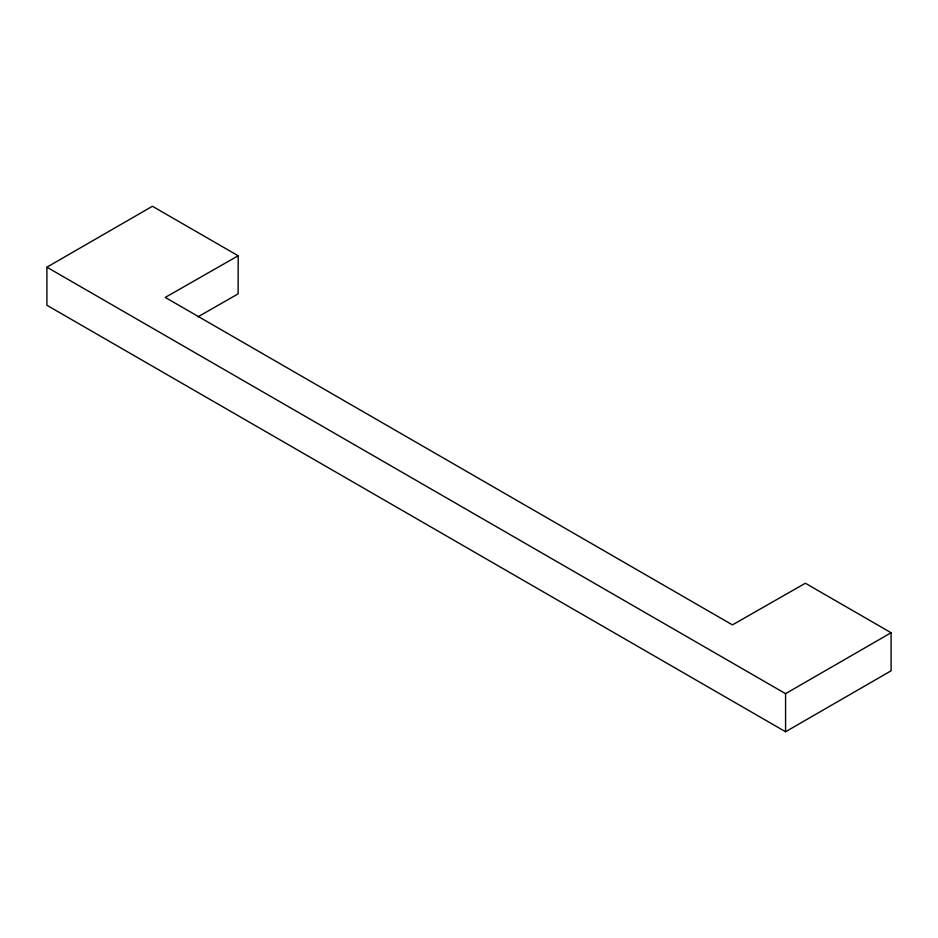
<?xml version="1.0" encoding="UTF-8"?>
<svg xmlns="http://www.w3.org/2000/svg" width="938" height="938" viewBox="0 0 938 938"><rect width="100%" height="100%" fill="white"/><g stroke="black" fill="none" stroke-linecap="round" stroke-linejoin="round"><path stroke-width="1.41" d="M238.17 255.769L165.252 297.428L732.449 624.896L805.355 583.237L891.1 632.74L891.1 670.811L785.575 731.734L46.9 305.26L46.9 267.189L152.425 206.266L238.17 255.769L238.158 293.84L197.941 316.833M46.9 267.189L785.575 693.663L891.1 632.74M785.575 693.663L785.575 731.734"/></g></svg>
